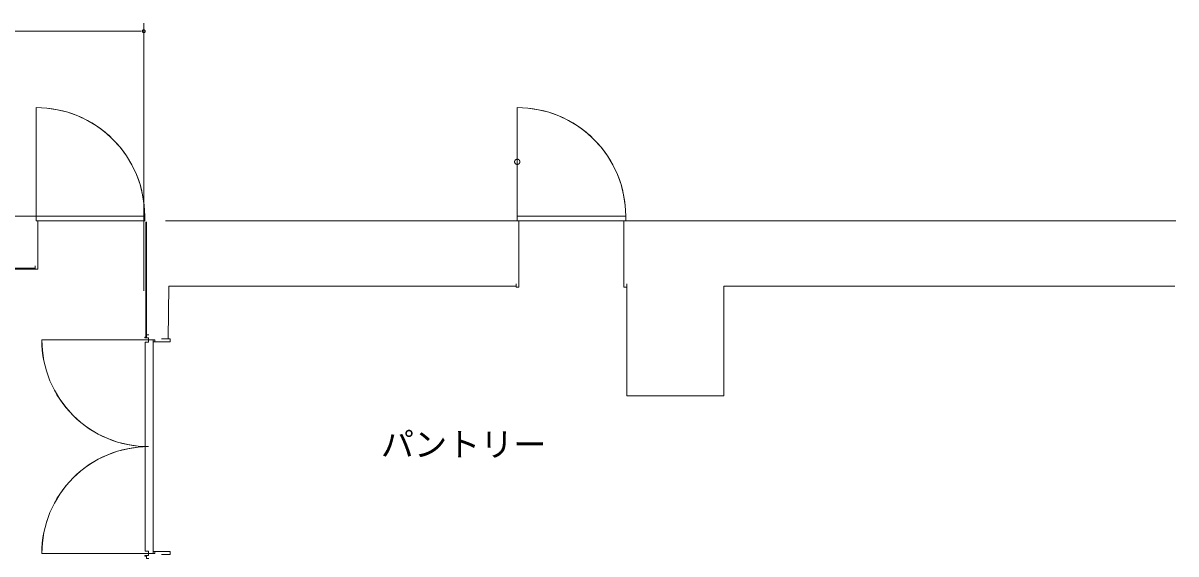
# Model space of a CAD drawing. Units: millimetres, scale not verified. Extents: x -22520 to 22520, y -13465 to 13465.
# Drawn here: x 11735 to 21617, y 7986 to 12538 of the extents above; entities that cross this region are included whole.
import ezdxf
from ezdxf.enums import TextEntityAlignment as Align

# ---------------------------------------------------------------- set-up
doc = ezdxf.new("R2010")
doc.units = ezdxf.units.MM
doc.header["$LTSCALE"] = 100
for name, color, linetype, lineweight in [('0-0_0', 7, 'Continuous', 18), ('0-1___', 7, 'Continuous', 18), ('0-2_220418_4__________________', 7, 'Continuous', 18)]:
    doc.layers.add(name, color=color, linetype=linetype, lineweight=lineweight)
doc.styles.add('ＭＳ ゴシック', font='')
doc.styles.get('ＭＳ ゴシック').set_extended_font_data('MS Gothic')

# ---------------------------------------------------------------- blocks, each defined once
blk = doc.blocks.new('____')
at = {"layer": '0-0_0'}
blk.add_line((11031.8, 12148.7), (-13168.1, 12148.7), dxfattribs=at)
blk.add_lwpolyline([(11044.3, 12148.7), (11044.5, 12146.2), (11045.3, 12143.9), (11046.4, 12141.7), (11048, 12139.8), (11049.9, 12138.3), (11052, 12137.1), (11054.4, 12136.4), (11056.8, 12136.2), (11059.3, 12136.4), (11061.6, 12137.1), (11063.8, 12138.3), (11065.7, 12139.8), (11067.2, 12141.7), (11068.4, 12143.9), (11069.1, 12146.2), (11069.3, 12148.7), (11069.1, 12151.1), (11068.4, 12153.5), (11067.2, 12155.6), (11065.7, 12157.5), (11063.8, 12159.1), (11061.6, 12160.2), (11059.3, 12161), (11056.8, 12161.2), (11054.4, 12161), (11052, 12160.2), (11049.9, 12159.1), (11048, 12157.5), (11046.4, 12155.6), (11045.3, 12153.5), (11044.5, 12151.1)], close=True, dxfattribs=at)
at = {"layer": '0-1___'}
for p, q in [((11056.8, 9922.2), (11056.8, 12218.7)), ((10135.3, 10561.9), (10135.3, 10523.9)), ((10150.3, 10523.9), (10150.3, 10108.9)), ((19894.2, 9962.9), (16030.2, 9962.9))]:
    blk.add_line(p, q, dxfattribs=at)
blk.add_lwpolyline([(10135.3, 10561.9), (9894.9, 10561.9), (9894.9, 10563.9)], dxfattribs=at)
at = {"layer": '0-2_220418_4__________________'}
for p, q in [((10135.3, 10563.9), (10135.3, 11493.9)), ((14258.2, 11493.9), (14258.2, 10523.9)), ((11065.3, 10523.9), (10135.3, 10523.9)), ((10150.3, 10523.9), (10150.3, 10108.9)), ((11065.3, 10523.9), (11065.3, 10563.9)), ((11075.3, 10513.9), (11075.3, 9524.6)), ((11081.3, 10513.9), (11081.3, 9524.6)), ((19904.2, 10523.9), (11242.3, 10523.9)), ((15188.2, 10563.9), (14258.2, 10563.9)), ((15173.2, 10523.9), (15173.2, 9952.9)), ((15188.2, 10523.9), (15188.2, 10563.9)), ((10150.3, 10108.9), (-12662.5, 10108.9)), ((10125.3, 10117.9), (9932.4, 10117.9)), ((10125.3, 10108.9), (10125.3, 10137.4)), ((15198.2, 9952.9), (15198.2, 9981.4)), ((11273.3, 9962.9), (11267.3, 9511.6)), ((14248.2, 9962.9), (11273.3, 9962.9)), ((15198.2, 9952.9), (15173.2, 9952.9)), ((15198.2, 9022.9), (15198.2, 9968.9)), ((16030.2, 9022.9), (16030.2, 9962.9)), ((11152.3, 9501.6), (10183.3, 9501.6)), ((11081.3, 9524.6), (11065.3, 9524.6)), ((11081.3, 9524.6), (11081.3, 9545.6)), ((11101.3, 9545.6), (11081.3, 9545.6)), ((11138.3, 7671.6), (11138.3, 9501.6)), ((11152.3, 9486.6), (11152.3, 9501.6)), ((11283.3, 9511.6), (11210.3, 9511.6)), ((16030.2, 9022.9), (15198.2, 9022.9)), ((11152.3, 7671.6), (10183.3, 7671.6)), ((11097.3, 7689.6), (11068.3, 7689.6)), ((11097.3, 7689.6), (11097.3, 7671.6)), ((11152.3, 7686.6), (11152.3, 7671.6))]:
    blk.add_line(p, q, dxfattribs=at)
for points in [[(11065.3, 10563.9), (11060.9, 10655), (11047.5, 10745.3), (11025.3, 10833.8), (10994.6, 10919.7), (10955.5, 11002.2), (10908.6, 11080.5), (10854.2, 11153.8), (10793, 11221.5), (10725.3, 11282.7), (10652, 11337.1), (10573.7, 11384), (10491.2, 11423.1), (10405.3, 11453.8), (10316.8, 11476), (10226.5, 11489.4), (10135.3, 11493.9)], [(15188.2, 10563.9), (15183.8, 10655), (15170.4, 10745.3), (15148.2, 10833.8), (15117.5, 10919.7), (15078.4, 11002.2), (15031.5, 11080.5), (14977.1, 11153.8), (14915.9, 11221.5), (14848.2, 11282.7), (14774.9, 11337.1), (14696.6, 11384), (14614.1, 11423.1), (14528.2, 11453.8), (14439.7, 11476), (14349.4, 11489.4), (14258.2, 11493.9)], [(14241.6, 11013.7), (14241.2, 11014.2), (14240.9, 11014.6), (14240.5, 11015), (14240.2, 11015.4), (14239.9, 11015.9), (14239.5, 11016.3), (14239.2, 11016.8), (14238.9, 11017.3), (14238.7, 11017.8), (14238.4, 11018.2), (14238.1, 11018.7), (14237.9, 11019.2), (14237.7, 11019.7), (14237.5, 11020.2), (14237.3, 11020.8), (14237.1, 11021.3), (14236.9, 11021.8), (14236.7, 11022.3), (14236.6, 11022.8), (14236.4, 11023.4), (14236.3, 11023.9), (14236.2, 11024.5), (14236.1, 11025), (14236, 11025.5), (14235.9, 11026.1), (14235.9, 11026.6), (14235.8, 11027.2), (14235.8, 11027.7), (14235.8, 11028.3), (14235.7, 11028.9), (14235.8, 11029.4), (14235.8, 11030), (14235.8, 11030.5), (14235.9, 11031.1), (14235.9, 11031.6), (14236, 11032.2), (14236.1, 11032.7), (14236.2, 11033.2), (14236.3, 11033.8)], [(14236.3, 11033.8), (14236.4, 11034.3), (14236.6, 11034.9), (14236.7, 11035.4), (14236.9, 11035.9), (14237.1, 11036.4), (14237.3, 11036.9), (14237.5, 11037.5), (14237.7, 11038), (14237.9, 11038.5), (14238.1, 11039), (14238.4, 11039.5), (14238.7, 11039.9), (14238.9, 11040.4), (14239.2, 11040.9), (14239.5, 11041.4), (14239.9, 11041.8), (14240.2, 11042.3), (14240.5, 11042.7), (14240.9, 11043.1), (14241.2, 11043.5), (14241.6, 11044), (14242, 11044.4)], [(14261, 11006.5), (14260.5, 11006.5), (14259.9, 11006.4), (14259.3, 11006.4), (14258.8, 11006.4), (14258.2, 11006.4), (14257.7, 11006.4), (14257.1, 11006.4), (14256.6, 11006.4), (14256, 11006.5), (14255.5, 11006.5), (14254.9, 11006.6), (14254.4, 11006.7), (14253.9, 11006.8), (14253.3, 11006.9), (14252.8, 11007), (14252.2, 11007.2), (14251.7, 11007.3), (14251.2, 11007.5), (14250.7, 11007.7), (14250.1, 11007.9), (14249.6, 11008.1), (14249.1, 11008.3), (14248.6, 11008.5), (14248.1, 11008.8), (14247.6, 11009), (14247.2, 11009.3), (14246.7, 11009.6), (14246.2, 11009.8), (14245.7, 11010.1), (14245.3, 11010.5), (14244.8, 11010.8), (14244.4, 11011.1), (14244, 11011.5), (14243.5, 11011.8), (14243.1, 11012.2), (14242.7, 11012.6), (14242.3, 11012.9), (14242, 11013.3), (14241.6, 11013.7)], [(14242, 11044.4), (14242.3, 11044.8), (14242.7, 11045.1), (14243.1, 11045.5), (14243.5, 11045.9), (14244, 11046.2), (14244.4, 11046.6), (14244.8, 11046.9), (14245.3, 11047.2), (14245.7, 11047.6), (14246.2, 11047.9), (14246.7, 11048.1), (14247.2, 11048.4), (14247.6, 11048.7), (14248.1, 11048.9), (14248.6, 11049.2), (14249.1, 11049.4), (14249.6, 11049.6), (14250.1, 11049.8), (14250.7, 11050), (14251.2, 11050.2), (14251.7, 11050.4), (14252.2, 11050.5), (14252.8, 11050.7), (14253.3, 11050.8), (14253.9, 11050.9), (14254.4, 11051), (14254.9, 11051.1), (14255.5, 11051.2), (14256, 11051.2), (14256.6, 11051.3), (14257.1, 11051.3), (14257.7, 11051.3), (14258.2, 11051.4), (14258.8, 11051.3), (14259.3, 11051.3), (14259.9, 11051.3), (14260.5, 11051.2), (14261, 11051.2), (14261.5, 11051.1)], [(14278.1, 11018.2), (14277.8, 11017.8), (14277.5, 11017.3), (14277.3, 11016.8), (14277, 11016.3), (14276.6, 11015.9), (14276.3, 11015.4), (14276, 11015), (14275.6, 11014.6), (14275.3, 11014.2), (14274.9, 11013.7), (14274.5, 11013.3), (14274.2, 11012.9), (14273.8, 11012.6), (14273.4, 11012.2), (14272.9, 11011.8), (14272.5, 11011.5), (14272.1, 11011.1), (14271.6, 11010.8), (14271.2, 11010.5), (14270.7, 11010.1), (14270.3, 11009.8), (14269.8, 11009.6), (14269.3, 11009.3), (14268.9, 11009), (14268.4, 11008.8), (14267.9, 11008.5), (14267.4, 11008.3), (14266.9, 11008.1), (14266.3, 11007.9), (14265.8, 11007.7), (14265.3, 11007.5), (14264.8, 11007.3), (14264.2, 11007.2), (14263.7, 11007), (14263.2, 11006.9), (14262.6, 11006.8), (14262.1, 11006.7), (14261.5, 11006.6), (14261, 11006.5)], [(14261.5, 11051.1), (14262.1, 11051), (14262.6, 11050.9), (14263.2, 11050.8), (14263.7, 11050.7), (14264.2, 11050.5), (14264.8, 11050.4), (14265.3, 11050.2), (14265.8, 11050), (14266.3, 11049.8), (14266.9, 11049.6), (14267.4, 11049.4), (14267.9, 11049.2), (14268.4, 11048.9), (14268.9, 11048.7), (14269.3, 11048.4), (14269.8, 11048.1), (14270.3, 11047.9), (14270.7, 11047.6), (14271.2, 11047.2), (14271.6, 11046.9), (14272.1, 11046.6), (14272.5, 11046.2), (14272.9, 11045.9), (14273.4, 11045.5), (14273.8, 11045.1), (14274.2, 11044.8), (14274.5, 11044.4), (14274.9, 11044), (14275.3, 11043.5), (14275.6, 11043.1), (14276, 11042.7), (14276.3, 11042.3), (14276.6, 11041.8), (14277, 11041.4), (14277.3, 11040.9), (14277.5, 11040.4), (14277.8, 11039.9), (14278.1, 11039.5), (14278.3, 11039)], [(14278.3, 11039), (14278.6, 11038.5), (14278.8, 11038), (14279, 11037.5), (14279.2, 11036.9), (14279.4, 11036.4), (14279.6, 11035.9), (14279.8, 11035.4), (14279.9, 11034.9), (14280.1, 11034.3), (14280.2, 11033.8), (14280.3, 11033.2), (14280.4, 11032.7), (14280.5, 11032.2), (14280.6, 11031.6), (14280.6, 11031.1), (14280.7, 11030.5), (14280.7, 11030), (14280.7, 11029.4), (14280.7, 11028.9), (14280.7, 11028.3), (14280.7, 11027.7), (14280.7, 11027.2), (14280.6, 11026.6), (14280.6, 11026.1), (14280.5, 11025.5), (14280.4, 11025), (14280.3, 11024.5), (14280.2, 11023.9), (14280.1, 11023.4), (14279.9, 11022.8), (14279.8, 11022.3), (14279.6, 11021.8), (14279.4, 11021.3), (14279.2, 11020.8), (14279, 11020.2), (14278.8, 11019.7), (14278.6, 11019.2), (14278.3, 11018.7), (14278.1, 11018.2)], [(11065.3, 10563.9), (10135.3, 10563.9), (10135.3, 10523.9)], [(14273.2, 10523.9), (14273.2, 9952.9), (14248.2, 9952.9), (14248.2, 9981.4)], [(10183.3, 9501.6), (10187.8, 9411.9), (10200.9, 9323.1), (10222.7, 9236), (10253, 9151.4), (10291.4, 9070.3), (10337.6, 8993.3), (10391, 8921.1), (10451.3, 8854.6), (10517.9, 8794.3), (10590, 8740.8), (10667, 8694.6), (10748.2, 8656.3), (10832.7, 8626), (10919.8, 8604.2), (11008.7, 8591), (11098.3, 8586.6)], [(11097.3, 9501.6), (11097.3, 9520.6), (11065.3, 9520.6), (11065.3, 9524.6)], [(11097.3, 9501.6), (11097.3, 9483.6), (11068.3, 9483.6), (11068.3, 7689.6)], [(11283.3, 9511.6), (11283.3, 9486.6), (11141.3, 9486.6)], [(11098.3, 8586.6), (11008.7, 8582.2), (10919.8, 8569), (10832.7, 8547.2), (10748.2, 8517), (10667, 8478.6), (10590, 8432.4), (10517.9, 8378.9), (10451.3, 8318.6), (10391, 8252.1), (10337.6, 8179.9), (10291.4, 8102.9), (10253, 8021.8), (10222.7, 7937.2), (10200.9, 7850.1), (10187.8, 7761.3), (10183.3, 7671.6)], [(11097.3, 7671.6), (11097.3, 7652.6), (11065.3, 7652.6), (11065.3, 7648.6)], [(11283.3, 7661.6), (11283.3, 7686.6), (11141.3, 7686.6)]]:
    blk.add_lwpolyline(points, dxfattribs=at)

msp = doc.modelspace()

# ---------------------------------------------------------------- linework, layer by layer
at = {"layer": '0-0_0'}
msp.add_line((12744.4, 12468.4), (12719.4, 12468.4), dxfattribs=at)
for start, end in [(90, 180), (180, 270), (360, 90), (270, 0)]:
    msp.add_arc((12769.4, 12468.4), 12.5, start, end, dxfattribs=at)
at = {"layer": '0-1___'}
for p, q in [((12719.4, 12468.4), (-11430.5, 12468.4)), ((12769.4, 10241.9), (12769.4, 12538.4)), ((21606.8, 10282.6), (17742.8, 10282.6))]:
    msp.add_line(p, q, dxfattribs=at)
msp.add_lwpolyline([(11862.9, 10428.6), (11612.5, 10428.6), (11612.5, 10881.6), (11847.9, 10881.6), (11847.9, 10843.6), (11862.9, 10843.6)], close=True, dxfattribs=at)
at = {"layer": '0-2_220418_4__________________'}
for p, q in [((11847.9, 10883.6), (11847.9, 11813.6)), ((15970.8, 10883.6), (15970.8, 11813.6)), ((11862.9, 10843.6), (11862.9, 10428.6)), ((12787.9, 10833.6), (12787.9, 9844.3)), ((12793.9, 10833.6), (12793.9, 9844.3)), ((15985.8, 10843.6), (12954.9, 10843.6)), ((17726.8, 10843.6), (16885.8, 10843.6)), ((21616.8, 10843.6), (16900.8, 10843.6)), ((11837.9, 10437.6), (11645, 10437.6)), ((12985.9, 10282.6), (12979.9, 9831.3)), ((15960.8, 10282.6), (12985.9, 10282.6)), ((16910.8, 9342.6), (16910.8, 10288.6)), ((17742.8, 9342.6), (17742.8, 10282.6)), ((12810.9, 9821.3), (11895.9, 9821.3)), ((17742.8, 9342.6), (16910.8, 9342.6)), ((12810.9, 7991.3), (11895.9, 7991.3))]:
    msp.add_line(p, q, dxfattribs=at)
for points in [[(15949, 11354), (15949.2, 11354.6), (15949.3, 11355.1), (15949.5, 11355.6), (15949.7, 11356.2), (15949.9, 11356.7), (15950.1, 11357.2), (15950.3, 11357.7), (15950.5, 11358.2), (15950.7, 11358.7), (15951, 11359.2), (15951.3, 11359.7), (15951.5, 11360.1), (15951.8, 11360.6), (15952.1, 11361.1), (15952.4, 11361.5), (15952.8, 11362), (15953.1, 11362.4), (15953.5, 11362.8), (15953.8, 11363.3), (15954.2, 11363.7), (15954.5, 11364.1), (15954.9, 11364.5)], [(15954.9, 11364.5), (15955.3, 11364.9), (15955.7, 11365.2), (15956.1, 11365.6), (15956.6, 11366), (15957, 11366.3), (15957.4, 11366.6), (15957.9, 11367), (15958.3, 11367.3), (15958.8, 11367.6), (15959.3, 11367.9), (15959.8, 11368.2), (15960.2, 11368.4), (15960.7, 11368.7), (15961.2, 11368.9), (15961.7, 11369.1), (15962.2, 11369.4), (15962.7, 11369.6), (15963.3, 11369.8), (15963.8, 11369.9), (15964.3, 11370.1), (15964.8, 11370.3), (15965.4, 11370.4), (15965.9, 11370.5), (15966.5, 11370.6), (15967, 11370.7), (15967.5, 11370.8), (15968.1, 11370.9), (15968.6, 11371), (15969.2, 11371), (15969.7, 11371), (15970.3, 11371.1), (15970.8, 11371.1), (15971.4, 11371.1), (15971.9, 11371), (15972.5, 11371), (15973, 11371), (15973.6, 11370.9), (15974.1, 11370.8), (15974.7, 11370.7)], [(15974.7, 11370.7), (15975.2, 11370.6), (15975.8, 11370.5), (15976.3, 11370.4), (15976.8, 11370.3), (15977.4, 11370.1), (15977.9, 11369.9), (15978.4, 11369.8), (15978.9, 11369.6), (15979.5, 11369.4), (15980, 11369.1), (15980.5, 11368.9), (15981, 11368.7), (15981.5, 11368.4), (15981.9, 11368.2), (15982.4, 11367.9), (15982.9, 11367.6), (15983.3, 11367.3), (15983.8, 11367), (15984.2, 11366.6), (15984.7, 11366.3), (15985.1, 11366), (15985.5, 11365.6), (15986, 11365.2), (15986.4, 11364.9), (15986.8, 11364.5), (15987.1, 11364.1), (15987.5, 11363.7), (15987.9, 11363.3), (15988.2, 11362.8), (15988.6, 11362.4), (15988.9, 11362), (15989.2, 11361.5), (15989.6, 11361.1), (15989.9, 11360.6), (15990.1, 11360.1), (15990.4, 11359.7), (15990.7, 11359.2), (15990.9, 11358.7), (15991.2, 11358.2)], [(15953.8, 11333.9), (15953.5, 11334.3), (15953.1, 11334.7), (15952.8, 11335.2), (15952.4, 11335.6), (15952.1, 11336.1), (15951.8, 11336.5), (15951.5, 11337), (15951.3, 11337.5), (15951, 11338), (15950.7, 11338.5), (15950.5, 11339), (15950.3, 11339.5), (15950.1, 11340), (15949.9, 11340.5), (15949.7, 11341), (15949.5, 11341.5), (15949.3, 11342), (15949.2, 11342.6), (15949, 11343.1), (15948.9, 11343.6), (15948.8, 11344.2), (15948.7, 11344.7), (15948.6, 11345.3), (15948.5, 11345.8), (15948.5, 11346.4), (15948.4, 11346.9), (15948.4, 11347.5), (15948.4, 11348), (15948.3, 11348.6), (15948.4, 11349.1), (15948.4, 11349.7), (15948.4, 11350.2), (15948.5, 11350.8), (15948.5, 11351.3), (15948.6, 11351.9), (15948.7, 11352.4), (15948.8, 11353), (15948.9, 11353.5), (15949, 11354)], [(15973, 11326.2), (15972.5, 11326.1), (15971.9, 11326.1), (15971.4, 11326.1), (15970.8, 11326.1), (15970.3, 11326.1), (15969.7, 11326.1), (15969.2, 11326.1), (15968.6, 11326.2), (15968.1, 11326.2), (15967.5, 11326.3), (15967, 11326.4), (15966.5, 11326.5), (15965.9, 11326.6), (15965.4, 11326.7), (15964.8, 11326.9), (15964.3, 11327), (15963.8, 11327.2), (15963.3, 11327.4), (15962.7, 11327.6), (15962.2, 11327.8), (15961.7, 11328), (15961.2, 11328.2), (15960.7, 11328.5), (15960.2, 11328.7), (15959.8, 11329), (15959.3, 11329.3), (15958.8, 11329.6), (15958.3, 11329.9), (15957.9, 11330.2), (15957.4, 11330.5), (15957, 11330.8), (15956.6, 11331.2), (15956.1, 11331.5), (15955.7, 11331.9), (15955.3, 11332.3), (15954.9, 11332.7), (15954.5, 11333.1), (15954.2, 11333.5), (15953.8, 11333.9)], [(15990.4, 11337.5), (15990.1, 11337), (15989.9, 11336.5), (15989.6, 11336.1), (15989.2, 11335.6), (15988.9, 11335.2), (15988.6, 11334.7), (15988.2, 11334.3), (15987.9, 11333.9), (15987.5, 11333.5), (15987.1, 11333.1), (15986.8, 11332.7), (15986.4, 11332.3), (15986, 11331.9), (15985.5, 11331.5), (15985.1, 11331.2), (15984.7, 11330.8), (15984.2, 11330.5), (15983.8, 11330.2), (15983.3, 11329.9), (15982.9, 11329.6), (15982.4, 11329.3), (15981.9, 11329), (15981.5, 11328.7), (15981, 11328.5), (15980.5, 11328.2), (15980, 11328), (15979.5, 11327.8), (15978.9, 11327.6), (15978.4, 11327.4), (15977.9, 11327.2), (15977.4, 11327), (15976.8, 11326.9), (15976.3, 11326.7), (15975.8, 11326.6), (15975.2, 11326.5), (15974.7, 11326.4), (15974.1, 11326.3), (15973.6, 11326.2), (15973, 11326.2)], [(15991.2, 11358.2), (15991.4, 11357.7), (15991.6, 11357.2), (15991.8, 11356.7), (15992, 11356.2), (15992.2, 11355.6), (15992.4, 11355.1), (15992.5, 11354.6), (15992.7, 11354), (15992.8, 11353.5), (15992.9, 11353), (15993, 11352.4), (15993.1, 11351.9), (15993.2, 11351.3), (15993.2, 11350.8), (15993.3, 11350.2), (15993.3, 11349.7), (15993.3, 11349.1), (15993.3, 11348.6), (15993.3, 11348), (15993.3, 11347.5), (15993.3, 11346.9), (15993.2, 11346.4), (15993.2, 11345.8), (15993.1, 11345.3), (15993, 11344.7), (15992.9, 11344.2), (15992.8, 11343.6), (15992.7, 11343.1), (15992.5, 11342.6), (15992.4, 11342), (15992.2, 11341.5), (15992, 11341), (15991.8, 11340.5), (15991.6, 11340), (15991.4, 11339.5), (15991.2, 11339), (15990.9, 11338.5), (15990.7, 11338), (15990.4, 11337.5)], [(15985.8, 10843.6), (15985.8, 10272.6), (15960.8, 10272.6), (15960.8, 10301.1)], [(16885.8, 10843.6), (16885.8, 10272.6), (16910.8, 10272.6), (16910.8, 10301.1)], [(11862.9, 10428.6), (11837.9, 10428.6), (11837.9, 10457.1)], [(12922.9, 9831.3), (12995.9, 9831.3), (12995.9, 9806.3), (12853.9, 9806.3), (12864.9, 9806.3), (12864.9, 9821.3), (12809.9, 9821.3), (12809.9, 9840.3), (12777.9, 9840.3), (12777.9, 9844.3), (12793.9, 9844.3), (12793.9, 9865.3), (12813.9, 9865.3)], [(12922.9, 7981.3), (12995.9, 7981.3), (12995.9, 8006.3), (12853.9, 8006.3), (12864.9, 8006.3), (12864.9, 7991.3), (12809.9, 7991.3), (12809.9, 7972.3), (12777.9, 7972.3), (12777.9, 7968.3), (12793.9, 7968.3), (12793.9, 7947.3), (12813.9, 7947.3)]]:
    msp.add_lwpolyline(points, dxfattribs=at)
for points in [[(12777.9, 10883.6), (11847.9, 10883.6), (11847.9, 10843.6), (12777.9, 10843.6)], [(16900.8, 10883.6), (15970.8, 10883.6), (15970.8, 10843.6), (16900.8, 10843.6)], [(12850.9, 7991.3), (12850.9, 9821.3), (12809.9, 9821.3), (12809.9, 9803.3), (12780.9, 9803.3), (12780.9, 8009.3), (12809.9, 8009.3), (12809.9, 7991.3)]]:
    msp.add_lwpolyline(points, close=True, dxfattribs=at)
for centre, radius, start, end in [((11847.9, 10883.6), 930, 45, 90), ((15970.8, 10883.6), 930, 45, 90), ((11847.9, 10883.6), 930, 360, 45), ((15970.8, 10883.6), 930, 360, 45), ((12810.9, 9821.3), 915, 180, 225), ((12810.9, 9821.3), 915, 225, 270), ((12810.9, 7991.3), 915, 90, 135), ((12810.9, 7991.3), 915, 135, 180)]:
    msp.add_arc(centre, radius, start, end, dxfattribs=at)

# ---------------------------------------------------------------- block references
at = {"layer": '0-1___'}
msp.add_blockref('____', (1712.6, 319.7), dxfattribs=at)

# ---------------------------------------------------------------- texts
at = {"layer": '0-1___', "style": 'ＭＳ ゴシック'}
msp.add_text('パントリー', height=208.1, dxfattribs=at).set_placement((14802.1, 8759.8), align=Align.BOTTOM_LEFT)

doc.saveas('drawing.dxf')
